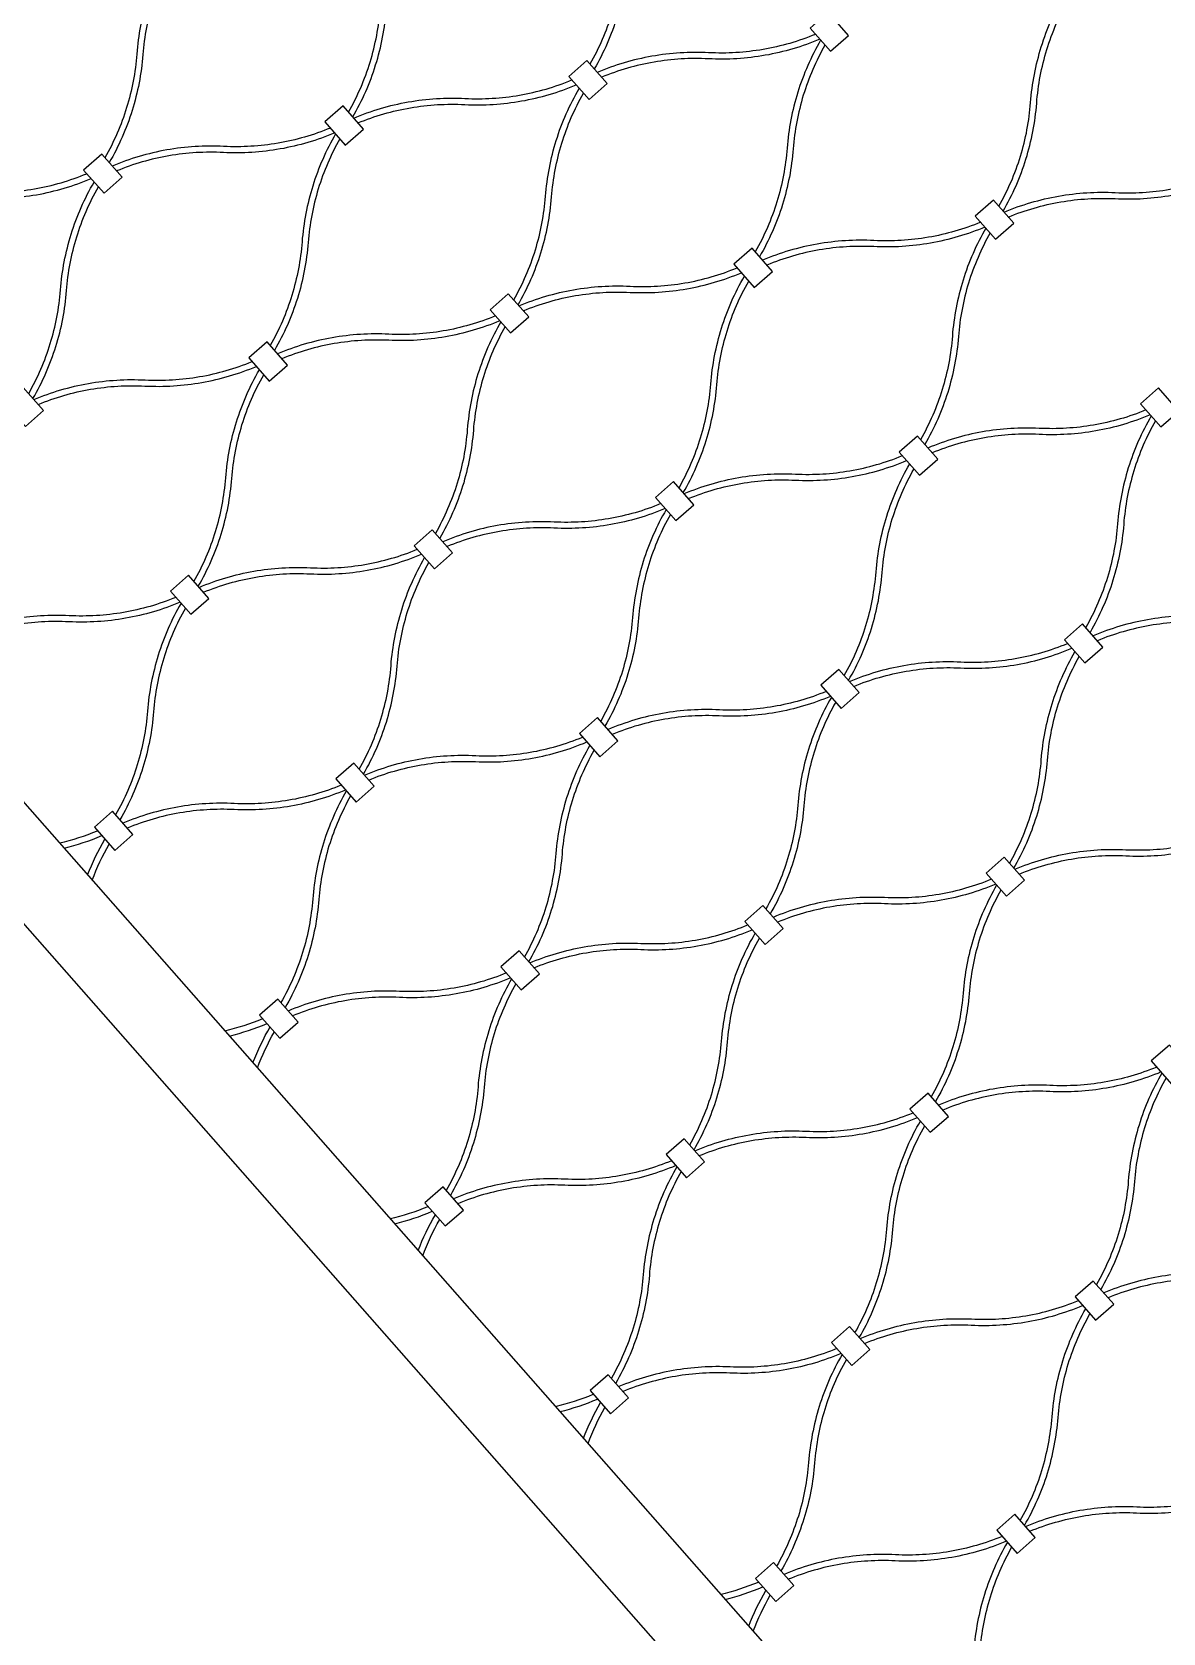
# Model space of a CAD drawing. Header units: millimetres. Extents: x 832728086 to 834530684, y 817551485 to 818349469.
# Drawn here: x 834419614.9 to 834419896.3, y 817818011.9 to 817818410.2 of the extents above; entities that cross this region are included whole.
import ezdxf

# ---------------------------------------------------------------- set-up
doc = ezdxf.new("R2010")
doc.units = ezdxf.units.MM
doc.header["$LTSCALE"] = 100
doc.layers.add('056-Railing-l', color=6, linetype='Continuous', lineweight=25)
doc.layers.add('mesh- l', color=8, linetype='Continuous')

msp = doc.modelspace()

# ---------------------------------------------------------------- linework, layer by layer
at = {"layer": '056-Railing-l'}
for points in [[(834419386.9845, 817818475.1639), (834419906.6535, 817817884.6812)], [(834419371.6904, 817818462.2692), (834419891.6398, 817817871.468)]]:
    msp.add_lwpolyline(points, dxfattribs=at)
at = {"layer": 'mesh- l'}
for points in [[(834419769.9999, 817818454.8179, 0.05643381), (834419764.3083, 817818441.8718, 0.05608633), (834419761.6456, 817818427.9817, -0.05520174), (834419759.1125, 817818414.6406, -0.05548959), (834419753.7149, 817818402.1809)], [(834419771.0668, 817818453.6057, 0.05541212), (834419765.6828, 817818441.1575, 0.05509445), (834419763.1555, 817818427.8316, -0.0561917), (834419760.4869, 817818413.9264, -0.05650781), (834419754.7815, 817818400.969)], [(834419693.6337, 817818390.2264, 0.05541212), (834419699.0176, 817818402.6745, 0.05509445), (834419701.5449, 817818416.0005, -0.0561917), (834419704.2136, 817818429.9056, -0.05650781), (834419709.9189, 817818442.863)], [(834419694.7006, 817818389.0142, 0.05643381), (834419700.3922, 817818401.9602, 0.05608633), (834419703.0549, 817818415.8503, -0.05520174), (834419705.588, 817818429.1914, -0.05548959), (834419710.9855, 817818441.6511)], [(834419649.3067, 817818431.5119, 0.05643381), (834419643.6151, 817818418.5658, 0.05608633), (834419640.9524, 817818404.6757, -0.05520174), (834419638.4193, 817818391.3346, -0.05548959), (834419633.0217, 817818378.8749)], [(834419650.3736, 817818430.2996, 0.05541212), (834419644.9896, 817818417.8515, 0.05509445), (834419642.4624, 817818404.5255, -0.0561917), (834419639.7937, 817818390.6204, -0.05650781), (834419634.0883, 817818377.663)], [(834419855.4474, 817818366.8085, 0.05541212), (834419860.8314, 817818379.2567, 0.05509445), (834419863.3586, 817818392.5826, -0.0561917), (834419866.0273, 817818406.4878, -0.05650781), (834419871.7327, 817818419.4452)], [(834419856.5143, 817818365.5963, 0.05643381), (834419862.2059, 817818378.5423, 0.05608633), (834419864.8686, 817818392.4325, -0.05520174), (834419867.4017, 817818405.7735, -0.05548959), (834419872.7993, 817818418.2332)], [(834419809.8228, 817818409.5684, -0.05541212), (834419796.7915, 817818405.8098, -0.05509445), (834419783.2524, 817818404.9962, 0.0561917), (834419769.1209, 817818404.1159, 0.05650781), (834419755.5436, 817818400.1031)], [(834419810.8897, 817818408.3562, -0.05643381), (834419797.3254, 817818404.3556, -0.05608633), (834419783.2095, 817818403.4793, 0.05520174), (834419769.6547, 817818402.6619, 0.05548959), (834419756.6102, 817818398.8912)], [(834419811.1204, 817818408.094, 0.05643381), (834419805.4288, 817818395.148, 0.05608633), (834419802.7661, 817818381.2578, -0.05520174), (834419800.233, 817818367.9168, -0.05548959), (834419794.8354, 817818355.4571)], [(834419812.1873, 817818406.8818, 0.05541212), (834419806.8033, 817818394.4336, 0.05509445), (834419804.2761, 817818381.1077, -0.0561917), (834419801.6074, 817818367.2025, -0.05650781), (834419795.902, 817818354.2451)], [(834419694.9313, 817818388.7519, -0.05643381), (834419708.4956, 817818392.7525, -0.05608633), (834419722.6115, 817818393.6288, 0.05520174), (834419736.1663, 817818394.4463, 0.05548959), (834419749.2108, 817818398.217)], [(834419695.9982, 817818387.5397, -0.05541212), (834419709.0295, 817818391.2984, -0.05509445), (834419722.5686, 817818392.112, 0.0561917), (834419736.7001, 817818392.9922, 0.05650781), (834419750.2774, 817818397.005)], [(834419734.7542, 817818343.5025, 0.05541212), (834419740.1382, 817818355.9506, 0.05509445), (834419742.6654, 817818369.2766, -0.0561917), (834419745.3341, 817818383.1817, -0.05650781), (834419751.0395, 817818396.1392)], [(834419735.8211, 817818342.2903, 0.05643381), (834419741.5127, 817818355.2363, 0.05608633), (834419744.1754, 817818369.1264, -0.05520174), (834419746.7085, 817818382.4675, -0.05548959), (834419752.1061, 817818394.9272)], [(834419689.1296, 817818386.2624, -0.05541212), (834419676.0983, 817818382.5038, -0.05509445), (834419662.5592, 817818381.6901, 0.0561917), (834419648.4277, 817818380.8099, 0.05650781), (834419634.8504, 817818376.7971)], [(834419690.1965, 817818385.0502, -0.05643381), (834419676.6322, 817818381.0496, -0.05608633), (834419662.5163, 817818380.1733, 0.05520174), (834419648.9615, 817818379.3558, 0.05548959), (834419635.917, 817818375.5851)], [(834419690.4272, 817818384.788, 0.05643381), (834419684.7356, 817818371.8419, 0.05608633), (834419682.0729, 817818357.9518, -0.05520174), (834419679.5398, 817818344.6107, -0.05548959), (834419674.1423, 817818332.151)], [(834419691.4941, 817818383.5758, 0.05541212), (834419686.1101, 817818371.1276, 0.05509445), (834419683.5829, 817818357.8016, -0.0561917), (834419680.9142, 817818343.8965, -0.05650781), (834419675.2088, 817818330.9391)], [(834419574.2381, 817818365.4459, -0.05643381), (834419587.8024, 817818369.4465, -0.05608633), (834419601.9183, 817818370.3228, 0.05520174), (834419615.4731, 817818371.1403, 0.05548959), (834419628.5176, 817818374.911)], [(834419575.305, 817818364.2337, -0.05541212), (834419588.3363, 817818367.9923, -0.05509445), (834419601.8754, 817818368.806, 0.0561917), (834419616.0069, 817818369.6862, 0.05650781), (834419629.5842, 817818373.699)], [(834419614.061, 817818320.1965, 0.05541212), (834419619.445, 817818332.6446, 0.05509445), (834419621.9722, 817818345.9706, -0.0561917), (834419624.6409, 817818359.8757, -0.05650781), (834419630.3463, 817818372.8331)], [(834419856.7451, 817818365.3341, -0.05643381), (834419870.3093, 817818369.3347, -0.05608633), (834419884.4252, 817818370.211, 0.05520174), (834419897.98, 817818371.0284, 0.05548959), (834419911.0245, 817818374.7991)], [(834419857.8119, 817818364.1219, -0.05541212), (834419870.8432, 817818367.8805, -0.05509445), (834419884.3823, 817818368.6941, 0.0561917), (834419898.5138, 817818369.5744, 0.05650781), (834419912.0911, 817818373.5872)], [(834419615.1279, 817818318.9842, 0.05643381), (834419620.8195, 817818331.9303, 0.05608633), (834419623.4822, 817818345.8204, -0.05520174), (834419626.0153, 817818359.1615, -0.05548959), (834419631.4129, 817818371.6212)], [(834419850.9433, 817818362.8446, -0.05541212), (834419837.912, 817818359.0859, -0.05509445), (834419824.3729, 817818358.2723, 0.0561917), (834419810.2414, 817818357.392, 0.05650781), (834419796.6641, 817818353.3792)], [(834419852.0102, 817818361.6323, -0.05643381), (834419838.4459, 817818357.6318, -0.05608633), (834419824.33, 817818356.7555, 0.05520174), (834419810.7752, 817818355.938, 0.05548959), (834419797.7307, 817818352.1673)], [(834419852.2409, 817818361.3701, 0.05643381), (834419846.5493, 817818348.4241, 0.05608633), (834419843.8866, 817818334.5339, -0.05520174), (834419841.3535, 817818321.1929, -0.05548959), (834419835.956, 817818308.7332)], [(834419853.3078, 817818360.1579, 0.05541212), (834419847.9239, 817818347.7098, 0.05509445), (834419845.3966, 817818334.3838, -0.0561917), (834419842.7279, 817818320.4786, -0.05650781), (834419837.0226, 817818307.5212)], [(834419736.0519, 817818342.028, -0.05643381), (834419749.6161, 817818346.0286, -0.05608633), (834419763.732, 817818346.9049, 0.05520174), (834419777.2868, 817818347.7224, 0.05548959), (834419790.3313, 817818351.4931)], [(834419737.1187, 817818340.8158, -0.05541212), (834419750.15, 817818344.5745, -0.05509445), (834419763.6891, 817818345.3881, 0.0561917), (834419777.8206, 817818346.2684, 0.05650781), (834419791.3979, 817818350.2812)], [(834419775.8748, 817818296.7786, 0.05541212), (834419781.2587, 817818309.2267, 0.05509445), (834419783.786, 817818322.5527, -0.0561917), (834419786.4546, 817818336.4578, -0.05650781), (834419792.16, 817818349.4153)], [(834419776.9416, 817818295.5664, 0.05643381), (834419782.6332, 817818308.5124, 0.05608633), (834419785.2959, 817818322.4025, -0.05520174), (834419787.829, 817818335.7436, -0.05548959), (834419793.2266, 817818348.2033)], [(834419730.2501, 817818339.5385, -0.05541212), (834419717.2188, 817818335.7799, -0.05509445), (834419703.6797, 817818334.9662, 0.0561917), (834419689.5482, 817818334.086, 0.05650781), (834419675.9709, 817818330.0732)], [(834419731.317, 817818338.3263, -0.05643381), (834419717.7527, 817818334.3257, -0.05608633), (834419703.6368, 817818333.4494, 0.05520174), (834419690.082, 817818332.6319, 0.05548959), (834419677.0375, 817818328.8613)], [(834419731.5477, 817818338.0641, 0.05643381), (834419725.8561, 817818325.118, 0.05608633), (834419723.1934, 817818311.2279, -0.05520174), (834419720.6603, 817818297.8868, -0.05548959), (834419715.2628, 817818285.4271)], [(834419732.6146, 817818336.8519, 0.05541212), (834419727.2307, 817818324.4037, 0.05509445), (834419724.7034, 817818311.0778, -0.0561917), (834419722.0347, 817818297.1726, -0.05650781), (834419716.3294, 817818284.2152)], [(834419615.3587, 817818318.722, -0.05643381), (834419628.9229, 817818322.7226, -0.05608633), (834419643.0388, 817818323.5989, 0.05520174), (834419656.5936, 817818324.4164, 0.05548959), (834419669.6381, 817818328.1871)], [(834419616.4255, 817818317.5098, -0.05541212), (834419629.4568, 817818321.2685, -0.05509445), (834419642.9959, 817818322.0821, 0.0561917), (834419657.1274, 817818322.9623, 0.05650781), (834419670.7047, 817818326.9751)], [(834419655.1816, 817818273.4726, 0.05541212), (834419660.5655, 817818285.9207, 0.05509445), (834419663.0928, 817818299.2467, -0.0561917), (834419665.7614, 817818313.1518, -0.05650781), (834419671.4668, 817818326.1092)], [(834419656.2484, 817818272.2603, 0.05643381), (834419661.94, 817818285.2064, 0.05608633), (834419664.6027, 817818299.0965, -0.05520174), (834419667.1358, 817818312.4376, -0.05548959), (834419672.5334, 817818324.8973)], [(834419892.0638, 817818316.1207, -0.05541212), (834419879.0325, 817818312.362, -0.05509445), (834419865.4934, 817818311.5484, 0.0561917), (834419851.3619, 817818310.6681, 0.05650781), (834419837.7846, 817818306.6553)], [(834419893.1307, 817818314.9084, -0.05643381), (834419879.5664, 817818310.9079, -0.05608633), (834419865.4505, 817818310.0316, 0.05520174), (834419851.8957, 817818309.2141, 0.05548959), (834419838.8512, 817818305.4434)], [(834419893.3615, 817818314.6462, 0.05643381), (834419887.6699, 817818301.7002, 0.05608633), (834419885.0071, 817818287.8101, -0.05520174), (834419882.474, 817818274.469, -0.05548959), (834419877.0765, 817818262.0093)], [(834419894.4283, 817818313.434, 0.05541212), (834419889.0444, 817818300.9859, 0.05509445), (834419886.5171, 817818287.6599, -0.0561917), (834419883.8485, 817818273.7548, -0.05650781), (834419878.1431, 817818260.7973)], [(834419777.1724, 817818295.3042, -0.05643381), (834419790.7367, 817818299.3047, -0.05608633), (834419804.8525, 817818300.181, 0.05520174), (834419818.4073, 817818300.9985, 0.05548959), (834419831.4519, 817818304.7692)], [(834419778.2392, 817818294.0919, -0.05541212), (834419791.2705, 817818297.8506, -0.05509445), (834419804.8096, 817818298.6642, 0.0561917), (834419818.9411, 817818299.5445, 0.05650781), (834419832.5185, 817818303.5573)], [(834419816.9953, 817818250.0547, 0.05541212), (834419822.3792, 817818262.5029, 0.05509445), (834419824.9065, 817818275.8288, -0.0561917), (834419827.5751, 817818289.734, -0.05650781), (834419833.2805, 817818302.6914)], [(834419818.0621, 817818248.8425, 0.05643381), (834419823.7537, 817818261.7885, 0.05608633), (834419826.4165, 817818275.6787, -0.05520174), (834419828.9496, 817818289.0197, -0.05548959), (834419834.3471, 817818301.4794)], [(834419771.3706, 817818292.8146, -0.05541212), (834419758.3393, 817818289.056, -0.05509445), (834419744.8003, 817818288.2424, 0.0561917), (834419730.6687, 817818287.3621, 0.05650781), (834419717.0914, 817818283.3493)], [(834419772.4375, 817818291.6024, -0.05643381), (834419758.8732, 817818287.6018, -0.05608633), (834419744.7573, 817818286.7255, 0.05520174), (834419731.2025, 817818285.9081, 0.05548959), (834419718.158, 817818282.1374)], [(834419772.6683, 817818291.3402, 0.05643381), (834419766.9767, 817818278.3942, 0.05608633), (834419764.3139, 817818264.504, -0.05520174), (834419761.7808, 817818251.163, -0.05548959), (834419756.3833, 817818238.7033)], [(834419773.7351, 817818290.128, 0.05541212), (834419768.3512, 817818277.6798, 0.05509445), (834419765.8239, 817818264.3539, -0.0561917), (834419763.1553, 817818250.4487, -0.05650781), (834419757.4499, 817818237.4913)], [(834419656.4792, 817818271.9981, -0.05643381), (834419670.0435, 817818275.9987, -0.05608633), (834419684.1593, 817818276.875, 0.05520174), (834419697.7141, 817818277.6925, 0.05548959), (834419710.7587, 817818281.4632)], [(834419657.546, 817818270.7859, -0.05541212), (834419670.5774, 817818274.5446, -0.05509445), (834419684.1164, 817818275.3582, 0.0561917), (834419698.2479, 817818276.2384, 0.05650781), (834419711.8253, 817818280.2512)], [(834419696.3021, 817818226.7487, 0.05541212), (834419701.686, 817818239.1968, 0.05509445), (834419704.2133, 817818252.5228, -0.0561917), (834419706.8819, 817818266.4279, -0.05650781), (834419712.5873, 817818279.3853)], [(834419697.3689, 817818225.5365, 0.05643381), (834419703.0605, 817818238.4825, 0.05608633), (834419705.7233, 817818252.3726, -0.05520174), (834419708.2564, 817818265.7137, -0.05548959), (834419713.6539, 817818278.1734)], [(834419650.6775, 817818269.5086, -0.05541212), (834419637.6461, 817818265.75, -0.05509445), (834419624.1071, 817818264.9363, 0.0561917), (834419609.9755, 817818264.0561, 0.05650781), (834419596.3982, 817818260.0433)], [(834419933.1844, 817818269.3968, -0.05541212), (834419920.153, 817818265.6381, -0.05509445), (834419906.614, 817818264.8245, 0.0561917), (834419892.4825, 817818263.9442, 0.05650781), (834419878.9051, 817818259.9314)], [(834419651.7443, 817818268.2964, -0.05643381), (834419638.18, 817818264.2958, -0.05608633), (834419624.0641, 817818263.4195, 0.05520174), (834419610.5093, 817818262.602, 0.05548959), (834419597.4648, 817818258.8313)], [(834419651.9751, 817818268.0342, 0.05643381), (834419646.2835, 817818255.0881, 0.05608633), (834419643.6207, 817818241.198, -0.05520174), (834419641.0876, 817818227.8569, -0.05548959), (834419635.6901, 817818215.3972)], [(834419653.0419, 817818266.8219, 0.05541212), (834419647.658, 817818254.3738, 0.05509445), (834419645.1307, 817818241.0478, -0.0561917), (834419642.4621, 817818227.1427, -0.05650781), (834419636.7567, 817818214.1853)], [(834419934.2512, 817818268.1846, -0.05643381), (834419920.6869, 817818264.184, -0.05608633), (834419906.5711, 817818263.3077, 0.05520174), (834419893.0163, 817818262.4902, 0.05548959), (834419879.9717, 817818258.7195)], [(834419818.2929, 817818248.5803, -0.05643381), (834419831.8572, 817818252.5808, -0.05608633), (834419845.9731, 817818253.4572, 0.05520174), (834419859.5279, 817818254.2746, 0.05548959), (834419872.5724, 817818258.0453)], [(834419819.3598, 817818247.368, -0.05541212), (834419832.3911, 817818251.1267, -0.05509445), (834419845.9301, 817818251.9403, 0.0561917), (834419860.0617, 817818252.8206, 0.05650781), (834419873.639, 817818256.8334)], [(834419858.1158, 817818203.3308, 0.05541212), (834419863.4997, 817818215.779, 0.05509445), (834419866.027, 817818229.1049, -0.0561917), (834419868.6956, 817818243.0101, -0.05650781), (834419874.401, 817818255.9675)], [(834419859.1827, 817818202.1186, 0.05643381), (834419864.8743, 817818215.0646, 0.05608633), (834419867.537, 817818228.9548, -0.05520174), (834419870.0701, 817818242.2959, -0.05548959), (834419875.4676, 817818254.7555)], [(834419812.4912, 817818246.0908, -0.05541212), (834419799.4599, 817818242.3321, -0.05509445), (834419785.9208, 817818241.5185, 0.0561917), (834419771.7893, 817818240.6382, 0.05650781), (834419758.2119, 817818236.6254)], [(834419813.558, 817818244.8785, -0.05643381), (834419799.9937, 817818240.878, -0.05608633), (834419785.8779, 817818240.0016, 0.05520174), (834419772.3231, 817818239.1842, 0.05548959), (834419759.2785, 817818235.4135)], [(834419813.7888, 817818244.6163, 0.05643381), (834419808.0972, 817818231.6703, 0.05608633), (834419805.4345, 817818217.7801, -0.05520174), (834419802.9014, 817818204.4391, -0.05548959), (834419797.5038, 817818191.9794)], [(834419814.8556, 817818243.4041, 0.05541212), (834419809.4717, 817818230.956, 0.05509445), (834419806.9444, 817818217.63, -0.0561917), (834419804.2758, 817818203.7248, -0.05650781), (834419798.5704, 817818190.7674)], [(834419697.5997, 817818225.2742, -0.05643381), (834419711.164, 817818229.2748, -0.05608633), (834419725.2799, 817818230.1511, 0.05520174), (834419738.8347, 817818230.9686, 0.05548959), (834419751.8792, 817818234.7393)], [(834419698.6666, 817818224.062, -0.05541212), (834419711.6979, 817818227.8207, -0.05509445), (834419725.2369, 817818228.6343, 0.0561917), (834419739.3685, 817818229.5146, 0.05650781), (834419752.9458, 817818233.5274)], [(834419737.4226, 817818180.0248, 0.05541212), (834419742.8065, 817818192.4729, 0.05509445), (834419745.3338, 817818205.7989, -0.0561917), (834419748.0025, 817818219.704, -0.05650781), (834419753.7078, 817818232.6615)], [(834419738.4895, 817818178.8126, 0.05643381), (834419744.1811, 817818191.7586, 0.05608633), (834419746.8438, 817818205.6487, -0.05520174), (834419749.3769, 817818218.9898, -0.05548959), (834419754.7744, 817818231.4495)], [(834419691.798, 817818222.7847, -0.05541212), (834419678.7667, 817818219.0261, -0.05509445), (834419665.2276, 817818218.2124, 0.0561917), (834419651.0961, 817818217.3322, 0.05650781), (834419637.5187, 817818213.3194)], [(834419692.8648, 817818221.5725, -0.05643381), (834419679.3005, 817818217.5719, -0.05608633), (834419665.1847, 817818216.6956, 0.05520174), (834419651.6299, 817818215.8781, 0.05548959), (834419638.5853, 817818212.1075)], [(834419693.0956, 817818221.3103, 0.05643381), (834419687.404, 817818208.3642, 0.05608633), (834419684.7413, 817818194.4741, -0.05520174), (834419682.2082, 817818181.133, -0.05548959), (834419676.8106, 817818168.6733)], [(834419694.1624, 817818220.0981, 0.05541212), (834419688.7785, 817818207.6499, 0.05509445), (834419686.2512, 817818194.324, -0.0561917), (834419683.5826, 817818180.4188, -0.05650781), (834419677.8772, 817818167.4614)], [(834419621.7584, 817818208.398, 0.04041548), (834419631.186, 817818211.4333)], [(834419622.8978, 817818207.1034, 0.03929186), (834419632.2526, 817818210.2213)], [(834419859.4134, 817818201.8564, -0.05643381), (834419872.9777, 817818205.857, -0.05608633), (834419887.0936, 817818206.7333, 0.05520174), (834419900.6484, 817818207.5507, 0.05548959), (834419913.6929, 817818211.3214)], [(834419860.4803, 817818200.6442, -0.05541212), (834419873.5116, 817818204.4028, -0.05509445), (834419887.0507, 817818205.2164, 0.0561917), (834419901.1822, 817818206.0967, 0.05650781), (834419914.7595, 817818210.1095)], [(834419628.7333, 817818200.4727, -0.03929186), (834419633.0146, 817818209.3554)], [(834419629.8728, 817818199.178, -0.04041548), (834419634.0812, 817818208.1435)], [(834419853.6117, 817818199.3669, -0.05541212), (834419840.5804, 817818195.6082, -0.05509445), (834419827.0413, 817818194.7946, 0.0561917), (834419812.9098, 817818193.9143, 0.05650781), (834419799.3325, 817818189.9015)], [(834419854.6785, 817818198.1546, -0.05643381), (834419841.1143, 817818194.1541, -0.05608633), (834419826.9984, 817818193.2778, 0.05520174), (834419813.4436, 817818192.4603, 0.05548959), (834419800.3991, 817818188.6896)], [(834419854.9093, 817818197.8924, 0.05643381), (834419849.2177, 817818184.9464, 0.05608633), (834419846.555, 817818171.0563, -0.05520174), (834419844.0219, 817818157.7152, -0.05548959), (834419838.6243, 817818145.2555)], [(834419855.9762, 817818196.6802, 0.05541212), (834419850.5922, 817818184.2321, 0.05509445), (834419848.065, 817818170.9061, -0.0561917), (834419845.3963, 817818157.001, -0.05650781), (834419839.6909, 817818144.0435)], [(834419738.7202, 817818178.5504, -0.05643381), (834419752.2845, 817818182.5509, -0.05608633), (834419766.4004, 817818183.4272, 0.05520174), (834419779.9552, 817818184.2447, 0.05548959), (834419792.9997, 817818188.0154)], [(834419739.7871, 817818177.3381, -0.05541212), (834419752.8184, 817818181.0968, -0.05509445), (834419766.3575, 817818181.9104, 0.0561917), (834419780.489, 817818182.7907, 0.05650781), (834419794.0663, 817818186.8035)], [(834419778.5431, 817818133.3009, 0.05541212), (834419783.9271, 817818145.749, 0.05509445), (834419786.4543, 817818159.075, -0.0561917), (834419789.123, 817818172.9802, -0.05650781), (834419794.8284, 817818185.9376)], [(834419779.61, 817818132.0887, 0.05643381), (834419785.3016, 817818145.0347, 0.05608633), (834419787.9643, 817818158.9249, -0.05520174), (834419790.4974, 817818172.2659, -0.05548959), (834419795.8949, 817818184.7256)], [(834419732.9185, 817818176.0608, -0.05541212), (834419719.8872, 817818172.3022, -0.05509445), (834419706.3481, 817818171.4886, 0.0561917), (834419692.2166, 817818170.6083, 0.05650781), (834419678.6393, 817818166.5955)], [(834419733.9853, 817818174.8486, -0.05643381), (834419720.4211, 817818170.848, -0.05608633), (834419706.3052, 817818169.9717, 0.05520174), (834419692.7504, 817818169.1543, 0.05548959), (834419679.7059, 817818165.3836)], [(834419734.2161, 817818174.5864, 0.05643381), (834419728.5245, 817818161.6404, 0.05608633), (834419725.8618, 817818147.7502, -0.05520174), (834419723.3287, 817818134.4091, -0.05548959), (834419717.9311, 817818121.9495)], [(834419735.283, 817818173.3742, 0.05541212), (834419729.899, 817818160.926, 0.05509445), (834419727.3718, 817818147.6001, -0.0561917), (834419724.7031, 817818133.6949, -0.05650781), (834419718.9977, 817818120.7375)], [(834419662.8789, 817818161.6742, 0.04041548), (834419672.3065, 817818164.7094)], [(834419664.0183, 817818160.3795, 0.03929186), (834419673.3731, 817818163.4974)], [(834419669.8539, 817818153.7488, -0.03929186), (834419674.1352, 817818162.6315)], [(834419670.9933, 817818152.4541, -0.04041548), (834419675.2018, 817818161.4196)], [(834419894.7322, 817818152.643, -0.05541212), (834419881.7009, 817818148.8843, -0.05509445), (834419868.1618, 817818148.0707, 0.0561917), (834419854.0303, 817818147.1904, 0.05650781), (834419840.453, 817818143.1776)], [(834419895.7991, 817818151.4308, -0.05643381), (834419882.2348, 817818147.4302, -0.05608633), (834419868.1189, 817818146.5539, 0.05520174), (834419854.5641, 817818145.7364, 0.05548959), (834419841.5196, 817818141.9657)], [(834419896.0298, 817818151.1685, 0.05643381), (834419890.3382, 817818138.2225, 0.05608633), (834419887.6755, 817818124.3324, -0.05520174), (834419885.1424, 817818110.9913, -0.05548959), (834419879.7449, 817818098.5316)], [(834419897.0967, 817818149.9563, 0.05541212), (834419891.7128, 817818137.5082, 0.05509445), (834419889.1855, 817818124.1822, -0.0561917), (834419886.5168, 817818110.2771, -0.05650781), (834419880.8115, 817818097.3197)], [(834419779.8407, 817818131.8265, -0.05643381), (834419793.405, 817818135.827, -0.05608633), (834419807.5209, 817818136.7034, 0.05520174), (834419821.0757, 817818137.5208, 0.05548959), (834419834.1202, 817818141.2915)], [(834419780.9076, 817818130.6142, -0.05541212), (834419793.9389, 817818134.3729, -0.05509445), (834419807.478, 817818135.1865, 0.0561917), (834419821.6095, 817818136.0668, 0.05650781), (834419835.1868, 817818140.0796)], [(834419819.6636, 817818086.577, 0.05541212), (834419825.0476, 817818099.0252, 0.05509445), (834419827.5748, 817818112.3511, -0.0561917), (834419830.2435, 817818126.2563, -0.05650781), (834419835.9489, 817818139.2137)], [(834419820.7305, 817818085.3648, 0.05643381), (834419826.4221, 817818098.3108, 0.05608633), (834419829.0848, 817818112.201, -0.05520174), (834419831.6179, 817818125.542, -0.05548959), (834419837.0155, 817818138.0017)], [(834419774.039, 817818129.337, -0.05541212), (834419761.0077, 817818125.5783, -0.05509445), (834419747.4686, 817818124.7647, 0.0561917), (834419733.3371, 817818123.8844, 0.05650781), (834419719.7598, 817818119.8716)], [(834419775.1059, 817818128.1247, -0.05643381), (834419761.5416, 817818124.1242, -0.05608633), (834419747.4257, 817818123.2478, 0.05520174), (834419733.8709, 817818122.4304, 0.05548959), (834419720.8264, 817818118.6597)], [(834419775.3366, 817818127.8625, 0.05643381), (834419769.645, 817818114.9165, 0.05608633), (834419766.9823, 817818101.0263, -0.05520174), (834419764.4492, 817818087.6853, -0.05548959), (834419759.0517, 817818075.2256)], [(834419776.4035, 817818126.6503, 0.05541212), (834419771.0196, 817818114.2021, 0.05509445), (834419768.4923, 817818100.8762, -0.0561917), (834419765.8236, 817818086.971, -0.05650781), (834419760.1183, 817818074.0136)], [(834419703.9994, 817818114.9503, 0.04041548), (834419713.427, 817818117.9855)], [(834419705.1389, 817818113.6556, 0.03929186), (834419714.4936, 817818116.7736)], [(834419710.9744, 817818107.0249, -0.03929186), (834419715.2557, 817818115.9077)], [(834419712.1138, 817818105.7302, -0.04041548), (834419716.3223, 817818114.6957)], [(834419935.8527, 817818105.9191, -0.05541212), (834419922.8214, 817818102.1604, -0.05509445), (834419909.2823, 817818101.3468, 0.0561917), (834419895.1508, 817818100.4666, 0.05650781), (834419881.5735, 817818096.4538)], [(834419936.9196, 817818104.7069, -0.05643381), (834419923.3553, 817818100.7063, -0.05608633), (834419909.2394, 817818099.83, 0.05520174), (834419895.6846, 817818099.0125, 0.05548959), (834419882.6401, 817818095.2418)], [(834419820.9613, 817818085.1026, -0.05643381), (834419834.5256, 817818089.1032, -0.05608633), (834419848.6414, 817818089.9795, 0.05520174), (834419862.1962, 817818090.7969, 0.05548959), (834419875.2407, 817818094.5676)], [(834419822.0281, 817818083.8904, -0.05541212), (834419835.0594, 817818087.649, -0.05509445), (834419848.5985, 817818088.4626, 0.0561917), (834419862.73, 817818089.3429, 0.05650781), (834419876.3073, 817818093.3557)], [(834419860.7842, 817818039.8531, 0.05541212), (834419866.1681, 817818052.3013, 0.05509445), (834419868.6954, 817818065.6272, -0.0561917), (834419871.364, 817818079.5324, -0.05650781), (834419877.0694, 817818092.4898)], [(834419861.851, 817818038.6409, 0.05643381), (834419867.5426, 817818051.587, 0.05608633), (834419870.2054, 817818065.4771, -0.05520174), (834419872.7385, 817818078.8182, -0.05548959), (834419878.136, 817818091.2779)], [(834419815.1595, 817818082.6131, -0.05541212), (834419802.1282, 817818078.8544, -0.05509445), (834419788.5891, 817818078.0408, 0.0561917), (834419774.4576, 817818077.1605, 0.05650781), (834419760.8803, 817818073.1477)], [(834419816.2264, 817818081.4008, -0.05643381), (834419802.6621, 817818077.4003, -0.05608633), (834419788.5462, 817818076.524, 0.05520174), (834419774.9914, 817818075.7065, 0.05548959), (834419761.9469, 817818071.9358)], [(834419816.4572, 817818081.1386, 0.05643381), (834419810.7656, 817818068.1926, 0.05608633), (834419808.1028, 817818054.3025, -0.05520174), (834419805.5697, 817818040.9614, -0.05548959), (834419800.1722, 817818028.5017)], [(834419817.524, 817818079.9264, 0.05541212), (834419812.1401, 817818067.4783, 0.05509445), (834419809.6128, 817818054.1523, -0.0561917), (834419806.9442, 817818040.2472, -0.05650781), (834419801.2388, 817818027.2897)], [(834419745.12, 817818068.2264, 0.04041548), (834419754.5475, 817818071.2616)], [(834419746.2594, 817818066.9317, 0.03929186), (834419755.6141, 817818070.0497)], [(834419752.0949, 817818060.301, -0.03929186), (834419756.3762, 817818069.1838)], [(834419753.2343, 817818059.0063, -0.04041548), (834419757.4428, 817818067.9718)], [(834419862.0818, 817818038.3787, -0.05643381), (834419875.6461, 817818042.3793, -0.05608633), (834419889.7619, 817818043.2556, 0.05520174), (834419903.3167, 817818044.0731, 0.05548959), (834419916.3613, 817818047.8437)], [(834419863.1486, 817818037.1665, -0.05541212), (834419876.18, 817818040.9251, -0.05509445), (834419889.719, 817818041.7388, 0.0561917), (834419903.8505, 817818042.619, 0.05650781), (834419917.4279, 817818046.6318)], [(834419856.2801, 817818035.8892, -0.05541212), (834419843.2487, 817818032.1305, -0.05509445), (834419829.7097, 817818031.3169, 0.0561917), (834419815.5781, 817818030.4366, 0.05650781), (834419802.0008, 817818026.4238)], [(834419857.3469, 817818034.677, -0.05643381), (834419843.7826, 817818030.6764, -0.05608633), (834419829.6667, 817818029.8001, 0.05520174), (834419816.1119, 817818028.9826, 0.05548959), (834419803.0674, 817818025.2119)], [(834419857.5777, 817818034.4147, 0.05643381), (834419851.8861, 817818021.4687, 0.05608633), (834419849.2233, 817818007.5786, -0.05520174), (834419846.6902, 817817994.2375, -0.05548959), (834419841.2927, 817817981.7778)], [(834419858.6445, 817818033.2025, 0.05541212), (834419853.2606, 817818020.7544, 0.05509445), (834419850.7333, 817818007.4284, -0.0561917), (834419848.0647, 817817993.5233, -0.05650781), (834419842.3593, 817817980.5658)], [(834419786.2405, 817818021.5025, 0.04041548), (834419795.6681, 817818024.5377)], [(834419787.3799, 817818020.2078, 0.03929186), (834419796.7347, 817818023.3258)], [(834419793.2154, 817818013.5771, -0.03929186), (834419797.4967, 817818022.4599)], [(834419794.3548, 817818012.2824, -0.04041548), (834419798.5633, 817818021.2479)]]:
    msp.add_lwpolyline(points, format="xyb", dxfattribs=at)
for points in [[(834419818.0412, 817818409.312), (834419812.9771, 817818415.0662), (834419808.473, 817818411.1022), (834419813.5371, 817818405.348)], [(834419757.9983, 817818397.3139), (834419752.9341, 817818403.0682), (834419748.43, 817818399.1042), (834419753.4941, 817818393.35)], [(834419697.348, 817818386.0059), (834419692.2839, 817818391.7602), (834419687.7798, 817818387.7962), (834419692.8439, 817818382.042)], [(834419697.348, 817818386.0059), (834419692.2839, 817818391.7602), (834419687.7798, 817818387.7962), (834419692.8439, 817818382.042)], [(834419637.3051, 817818374.0079), (834419632.2409, 817818379.7621), (834419627.7368, 817818375.7982), (834419632.8009, 817818370.044)], [(834419859.1618, 817818362.5881), (834419854.0976, 817818368.3423), (834419849.5935, 817818364.3783), (834419854.6576, 817818358.6241)], [(834419799.1188, 817818350.59), (834419794.0546, 817818356.3443), (834419789.5505, 817818352.3803), (834419794.6147, 817818346.6261)], [(834419738.4686, 817818339.282), (834419733.4044, 817818345.0363), (834419728.9003, 817818341.0723), (834419733.9644, 817818335.3181)], [(834419738.4686, 817818339.282), (834419733.4044, 817818345.0363), (834419728.9003, 817818341.0723), (834419733.9644, 817818335.3181)], [(834419678.4256, 817818327.284), (834419673.3614, 817818333.0383), (834419668.8573, 817818329.0743), (834419673.9215, 817818323.3201)], [(834419617.7754, 817818315.976), (834419612.7112, 817818321.7302), (834419608.2071, 817818317.7663), (834419613.2712, 817818312.0121)], [(834419617.7754, 817818315.976), (834419612.7112, 817818321.7302), (834419608.2071, 817818317.7663), (834419613.2712, 817818312.0121)], [(834419900.2823, 817818315.8642), (834419895.2181, 817818321.6184), (834419890.714, 817818317.6545), (834419895.7782, 817818311.9002)], [(834419840.2393, 817818303.8662), (834419835.1751, 817818309.6204), (834419830.671, 817818305.6564), (834419835.7352, 817818299.9022)], [(834419779.5891, 817818292.5582), (834419774.5249, 817818298.3124), (834419770.0208, 817818294.3484), (834419775.085, 817818288.5942)], [(834419779.5891, 817818292.5582), (834419774.5249, 817818298.3124), (834419770.0208, 817818294.3484), (834419775.085, 817818288.5942)], [(834419719.5461, 817818280.5601), (834419714.4819, 817818286.3144), (834419709.9778, 817818282.3504), (834419715.042, 817818276.5962)], [(834419658.8959, 817818269.2521), (834419653.8317, 817818275.0064), (834419649.3276, 817818271.0424), (834419654.3918, 817818265.2882)], [(834419658.8959, 817818269.2521), (834419653.8317, 817818275.0064), (834419649.3276, 817818271.0424), (834419654.3918, 817818265.2882)], [(834419881.3598, 817818257.1423), (834419876.2957, 817818262.8965), (834419871.7916, 817818258.9326), (834419876.8557, 817818253.1783)], [(834419820.7096, 817818245.8343), (834419815.6454, 817818251.5885), (834419811.1413, 817818247.6245), (834419816.2055, 817818241.8703)], [(834419820.7096, 817818245.8343), (834419815.6454, 817818251.5885), (834419811.1413, 817818247.6245), (834419816.2055, 817818241.8703)], [(834419760.6666, 817818233.8362), (834419755.6025, 817818239.5905), (834419751.0984, 817818235.6265), (834419756.1625, 817818229.8723)], [(834419700.0164, 817818222.5282), (834419694.9522, 817818228.2825), (834419690.4481, 817818224.3185), (834419695.5123, 817818218.5643)], [(834419700.0164, 817818222.5282), (834419694.9522, 817818228.2825), (834419690.4481, 817818224.3185), (834419695.5123, 817818218.5643)], [(834419639.9734, 817818210.5302), (834419634.9093, 817818216.2845), (834419630.4052, 817818212.3205), (834419635.4693, 817818206.5663)], [(834419861.8301, 817818199.1104), (834419856.766, 817818204.8646), (834419852.2618, 817818200.9007), (834419857.326, 817818195.1464)], [(834419861.8301, 817818199.1104), (834419856.766, 817818204.8646), (834419852.2618, 817818200.9007), (834419857.326, 817818195.1464)], [(834419801.7871, 817818187.1124), (834419796.723, 817818192.8666), (834419792.2189, 817818188.9026), (834419797.283, 817818183.1484)], [(834419741.1369, 817818175.8043), (834419736.0728, 817818181.5586), (834419731.5686, 817818177.5946), (834419736.6328, 817818171.8404)], [(834419741.1369, 817818175.8043), (834419736.0728, 817818181.5586), (834419731.5686, 817818177.5946), (834419736.6328, 817818171.8404)], [(834419681.0939, 817818163.8063), (834419676.0298, 817818169.5606), (834419671.5257, 817818165.5966), (834419676.5898, 817818159.8424)], [(834419902.9506, 817818152.3865), (834419897.8865, 817818158.1407), (834419893.3824, 817818154.1768), (834419898.4465, 817818148.4225)], [(834419902.9506, 817818152.3865), (834419897.8865, 817818158.1407), (834419893.3824, 817818154.1768), (834419898.4465, 817818148.4225)], [(834419842.9077, 817818140.3885), (834419837.8435, 817818146.1427), (834419833.3394, 817818142.1787), (834419838.4036, 817818136.4245)], [(834419782.2574, 817818129.0805), (834419777.1933, 817818134.8347), (834419772.6892, 817818130.8707), (834419777.7533, 817818125.1165)], [(834419782.2574, 817818129.0805), (834419777.1933, 817818134.8347), (834419772.6892, 817818130.8707), (834419777.7533, 817818125.1165)], [(834419722.2145, 817818117.0824), (834419717.1503, 817818122.8367), (834419712.6462, 817818118.8727), (834419717.7104, 817818113.1185)], [(834419884.0282, 817818093.6646), (834419878.964, 817818099.4188), (834419874.4599, 817818095.4549), (834419879.5241, 817818089.7006)], [(834419823.378, 817818082.3566), (834419818.3138, 817818088.1108), (834419813.8097, 817818084.1468), (834419818.8738, 817818078.3926)], [(834419823.378, 817818082.3566), (834419818.3138, 817818088.1108), (834419813.8097, 817818084.1468), (834419818.8738, 817818078.3926)], [(834419763.335, 817818070.3586), (834419758.2708, 817818076.1128), (834419753.7667, 817818072.1488), (834419758.8309, 817818066.3946)], [(834419864.4985, 817818035.6327), (834419859.4343, 817818041.3869), (834419854.9302, 817818037.423), (834419859.9944, 817818031.6687)], [(834419864.4985, 817818035.6327), (834419859.4343, 817818041.3869), (834419854.9302, 817818037.423), (834419859.9944, 817818031.6687)], [(834419804.4555, 817818023.6347), (834419799.3914, 817818029.3889), (834419794.8872, 817818025.4249), (834419799.9514, 817818019.6707)]]:
    msp.add_lwpolyline(points, close=True, dxfattribs=at)
for points in [[(834419752.9341, 817818403.0682), (834419748.43, 817818399.1042)], [(834419757.9983, 817818397.3139), (834419752.9341, 817818403.0682)], [(834419748.43, 817818399.1042), (834419753.4941, 817818393.35)], [(834419753.4941, 817818393.35), (834419757.9983, 817818397.3139)], [(834419632.2409, 817818379.7621), (834419627.7368, 817818375.7982)], [(834419637.3051, 817818374.0079), (834419632.2409, 817818379.7621)], [(834419627.7368, 817818375.7982), (834419632.8009, 817818370.044)], [(834419632.8009, 817818370.044), (834419637.3051, 817818374.0079)], [(834419794.0546, 817818356.3443), (834419789.5505, 817818352.3803)], [(834419799.1188, 817818350.59), (834419794.0546, 817818356.3443)], [(834419789.5505, 817818352.3803), (834419794.6147, 817818346.6261)], [(834419794.6147, 817818346.6261), (834419799.1188, 817818350.59)], [(834419673.3614, 817818333.0383), (834419668.8573, 817818329.0743)], [(834419678.4256, 817818327.284), (834419673.3614, 817818333.0383)], [(834419668.8573, 817818329.0743), (834419673.9215, 817818323.3201)], [(834419673.9215, 817818323.3201), (834419678.4256, 817818327.284)], [(834419835.1751, 817818309.6204), (834419830.671, 817818305.6564)], [(834419840.2393, 817818303.8662), (834419835.1751, 817818309.6204)], [(834419830.671, 817818305.6564), (834419835.7352, 817818299.9022)], [(834419835.7352, 817818299.9022), (834419840.2393, 817818303.8662)], [(834419714.4819, 817818286.3144), (834419709.9778, 817818282.3504)], [(834419719.5461, 817818280.5601), (834419714.4819, 817818286.3144)], [(834419709.9778, 817818282.3504), (834419715.042, 817818276.5962)], [(834419715.042, 817818276.5962), (834419719.5461, 817818280.5601)], [(834419876.2957, 817818262.8965), (834419871.7916, 817818258.9326)], [(834419881.3598, 817818257.1423), (834419876.2957, 817818262.8965)], [(834419871.7916, 817818258.9326), (834419876.8557, 817818253.1783)], [(834419876.8557, 817818253.1783), (834419881.3598, 817818257.1423)], [(834419755.6025, 817818239.5905), (834419751.0984, 817818235.6265)], [(834419760.6666, 817818233.8362), (834419755.6025, 817818239.5905)], [(834419751.0984, 817818235.6265), (834419756.1625, 817818229.8723)], [(834419756.1625, 817818229.8723), (834419760.6666, 817818233.8362)], [(834419634.9093, 817818216.2845), (834419630.4052, 817818212.3205)], [(834419639.9734, 817818210.5302), (834419634.9093, 817818216.2845)], [(834419630.4052, 817818212.3205), (834419635.4693, 817818206.5663)], [(834419635.4693, 817818206.5663), (834419639.9734, 817818210.5302)], [(834419796.723, 817818192.8666), (834419792.2189, 817818188.9026)], [(834419801.7871, 817818187.1124), (834419796.723, 817818192.8666)], [(834419792.2189, 817818188.9026), (834419797.283, 817818183.1484)], [(834419797.283, 817818183.1484), (834419801.7871, 817818187.1124)], [(834419676.0298, 817818169.5606), (834419671.5257, 817818165.5966)], [(834419681.0939, 817818163.8063), (834419676.0298, 817818169.5606)], [(834419671.5257, 817818165.5966), (834419676.5898, 817818159.8424)], [(834419676.5898, 817818159.8424), (834419681.0939, 817818163.8063)], [(834419837.8435, 817818146.1427), (834419833.3394, 817818142.1787)], [(834419842.9077, 817818140.3885), (834419837.8435, 817818146.1427)], [(834419833.3394, 817818142.1787), (834419838.4036, 817818136.4245)], [(834419838.4036, 817818136.4245), (834419842.9077, 817818140.3885)], [(834419717.1503, 817818122.8367), (834419712.6462, 817818118.8727)], [(834419722.2145, 817818117.0824), (834419717.1503, 817818122.8367)], [(834419712.6462, 817818118.8727), (834419717.7104, 817818113.1185)], [(834419717.7104, 817818113.1185), (834419722.2145, 817818117.0824)], [(834419878.964, 817818099.4188), (834419874.4599, 817818095.4549)], [(834419884.0282, 817818093.6646), (834419878.964, 817818099.4188)], [(834419874.4599, 817818095.4549), (834419879.5241, 817818089.7006)], [(834419879.5241, 817818089.7006), (834419884.0282, 817818093.6646)], [(834419758.2708, 817818076.1128), (834419753.7667, 817818072.1488)], [(834419763.335, 817818070.3586), (834419758.2708, 817818076.1128)], [(834419753.7667, 817818072.1488), (834419758.8309, 817818066.3946)], [(834419758.8309, 817818066.3946), (834419763.335, 817818070.3586)], [(834419799.3914, 817818029.3889), (834419794.8872, 817818025.4249)], [(834419804.4555, 817818023.6347), (834419799.3914, 817818029.3889)], [(834419794.8872, 817818025.4249), (834419799.9514, 817818019.6707)], [(834419799.9514, 817818019.6707), (834419804.4555, 817818023.6347)]]:
    msp.add_lwpolyline(points, dxfattribs=at)

doc.saveas('drawing.dxf')
